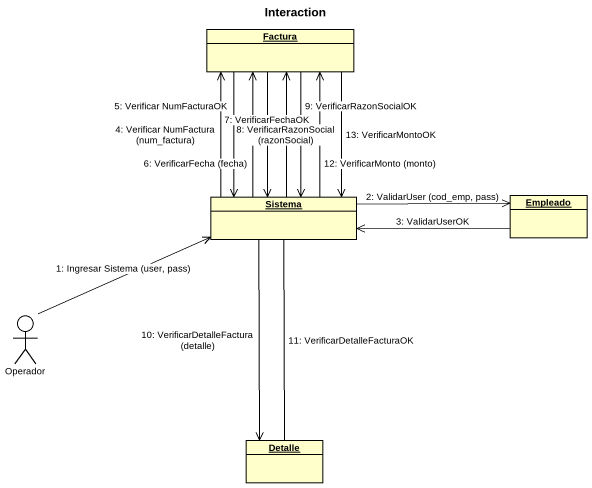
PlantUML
@startuml
title Interaction
allowmixing
hide circle
hide empty members
object Factura
object Sistema
object Empleado
actor Operador
object Detalle
Factura --> Sistema : 9: VerificarRazonSocialOK
Factura --> Sistema : 13: VerificarMontoOK
Factura --> Sistema : 5: Verificar NumFacturaOK
Factura --> Sistema : 7: VerificarFechaOK
Sistema -up-> Factura : 6: VerificarFecha (fecha)
Sistema -up-> Factura : 8: VerificarRazonSocial (razonSocial)
Sistema -up-> Factura : 4: Verificar NumFactura (num_factura)
Sistema -up-> Factura : 12: VerificarMonto (monto)
Sistema -right-> Empleado : 2: ValidarUser (cod_emp, pass)
Sistema --> Detalle : 10: VerificarDetalleFactura (detalle)
Empleado -left-> Sistema : 3: ValidarUserOK
Operador -right-> Sistema : 1: Ingresar Sistema (user, pass)
Detalle -up- Sistema : 11: VerificarDetalleFacturaOK
@enduml
